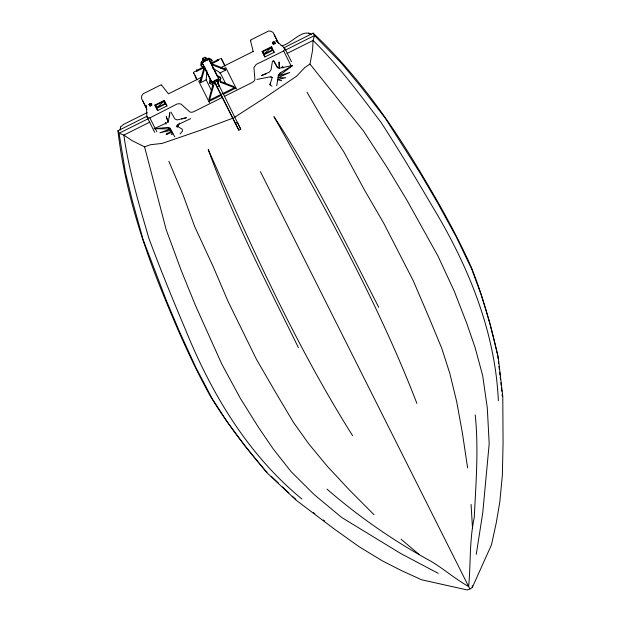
<?xml version="1.0" encoding="UTF-8"?>
<svg xmlns="http://www.w3.org/2000/svg" width="621" height="621" viewBox="0 0 621 621"><rect width="100%" height="100%" fill="white"/><g stroke="black" fill="none" stroke-linecap="round" stroke-linejoin="round"><path stroke-width="0.93" d="M279.07 68.419L279.07 61.921L279.497 68.558M275.74 40.691L284.565 47.918L284.534 49.571L283.657 50.984L256.209 64.413L253.904 67.635L254.905 79.247L254.408 80.668L252.763 82.197L224.344 96.41M154.707 132.374L146.882 116.779L146.416 105.376M253.259 51.683L250.403 40.303L250.954 40.784M141.526 98.397L141.704 95.882L143.055 93.818L160.862 84.914M206.917 70.701L206.156 79.876L211.334 90.262M169.479 116.849L169.789 113.232M120.094 129.96L120.49 127.064L123.618 124.386L147.262 112.556M169.75 112.385L168.508 120.8L166.754 122.818L154.225 128.679L170.604 128.943L159.962 132.778L171.474 130.177M177.699 125.295L177.792 126.63M272.495 60.974L271.043 69.909L269.273 72.16L261.332 75.615L266.153 73.783M276.718 85.776L278.495 75.11L280.257 72.859L292.607 65.523L279.566 68.155L277.362 67.448L273.706 60.842M476.268 554.328L482.75 512.806L489.193 443.79L487.306 407.989L482.672 375.612L475.189 347.853L466.736 323.285L454.293 291.288L438.015 256.124L406.794 199.962L387.287 167.647L363.37 130.86L309.98 64.087L312.549 50.433L313.054 40.458L314.49 35.529L313.163 33.13L283.401 48.019M219.655 73.115L225.671 70.111L211.808 64.739L211.482 63.42L212.048 60.61L211.474 59.461L208.873 58.211L204.651 59.274L201.266 62.015L200.715 64.84L201.289 65.989L203.882 67.231L204.736 68.271L200.738 82.577L206.762 79.566M210.069 83.594L210.62 80.777L210.045 79.628L209.494 82.446L210.069 83.594L212.661 84.836L213.515 85.884L209.518 100.183L234.451 87.716L233.884 86.56L220.013 81.196L220.587 82.345L234.451 87.716M201.289 65.989L201.848 63.171L201.266 62.015M220.82 78.215L218.227 76.973L217.653 75.824L220.245 77.066L220.82 78.215L220.261 81.033L220.587 82.345M217.606 80.086L218.452 81.786L218.056 83.571L216.007 84.596L214.338 83.843L214.726 82.057M202.477 60.058L202.873 58.273L204.93 57.248L206.599 58.001M205.023 67.115L196.655 71.299L196.671 69.785L197.16 70.74M172.359 132.102L171.699 134.509L172.956 133.274M272.006 86.172L269.949 84.79L272.177 77.571L270.826 76.647M269.949 84.79L270.585 82.702M146.851 116.321L117.943 130.775L119.077 133.274L125.38 172.312L132.281 200.536L143.04 239.411L166.358 300.51L179.399 331.42L195.778 367.306L212.211 398.682L226.991 421.473L245.148 446.142L267.201 472.969L295.938 500.06L333.252 528.254L359.163 546.752L382.272 560.817L401.29 570.52L421.574 579.773L467.147 589.95L469.957 589.065L472.348 587.35L491.49 544.803L496.21 523.045L499.812 502.024L502.373 475.119L503.057 443.324L502.793 396.602L498.275 357.393L489.977 323.696L481.05 294.393L471.626 268.924L456.303 236.997L437.339 202.407L420.355 173.469L385.315 118.231L360.576 86.35L342.062 63.924L314.49 35.529L285.396 50.122M177.218 127.258L179.453 123.129M172.11 132.18L166.218 134.555L167.22 132.987M278.107 75.793L280.257 72.859M149.063 104.6L149.878 103.521L151.726 104.002L151.749 105.275L150.166 106.075L149.063 104.6L150.166 106.075M272.417 42.896L273.24 41.817L275.08 42.298L275.111 43.579L273.519 44.37L272.417 42.896L273.519 44.37M120.49 127.064L120.49 129.836M180.129 133.895L182.527 131.031L182.287 129.23L177.528 126.405L176.317 126.614L178.072 124.596L190.577 118.673M176.317 126.614L178.219 124.604M281.437 67.611L282.671 66.369L282.974 68.093M157.121 107.526L163.672 101.355L164.829 103.668L157.121 107.526L155.972 105.213L163.672 101.355M264.352 53.895L270.903 47.724L272.052 50.037L264.352 53.895L263.195 51.574L270.903 47.724M201.848 63.171L205.225 60.431L209.448 59.368L212.048 60.61M218.646 78.774L211.792 82.197L216.574 80.381L240.746 129.215L238.813 130.185L214.323 81.506L218.646 78.774L219.275 80.039L216.97 81.188L216.139 79.519M292.607 65.523L279.008 75.746L289.743 72.478L277.882 77.827L285.66 77.687L277.548 79.721L281.717 80.769M166.218 134.555L171.683 130.837M309.98 64.087L304.818 67.51L296.698 76.111L263.778 98.491L234.311 117.439M146.882 116.779L148.225 117.757L149.878 117.897L177.078 103.986L179.182 103.707L181.037 104.08L189.708 111.858L191.144 112.308L193.341 111.912L222.621 97.272M214.726 82.321L212.421 83.462L202.073 62.713L208.935 59.282L217.451 76.321M250.76 39.954L268.559 31.05L271.028 31.197L273.131 32.564M196.911 70.282L203.758 66.858M211.45 63.008L217.435 60.012L218.406 60.416L211.714 63.761M194.047 71.881L196.461 70.895M218.406 60.416L218.126 59.833L220.455 58.677M161.413 85.566L161.351 84.844L168.462 93.833L201.351 77.384M220.393 67.86L253.275 51.411M149.909 105.267L151.252 104.592L151.229 103.513M273.271 43.563L274.614 42.896L274.591 41.817M201.243 79.93L198.704 81.196L209.417 102.682M224.103 68.489L225.796 67.642L236.516 89.129M164.192 100.416L166.948 105.927L157.656 110.577L154.901 105.065L164.192 100.416L165.256 102.527M271.424 46.785L274.179 52.296L264.888 56.938L262.132 51.434L271.424 46.785L272.479 48.896M281.026 45.659C289.565 45.907 302.427 27.782 310.927 34.59M148.194 118.743L119.077 133.274L123.882 135.083L132.141 140.664L144.577 146.82L150.414 144.74L162.166 143.404L199.799 130.495L233.512 117.951M217.109 87.049L219.353 85.923L216.411 80.055L214.16 81.172L238.813 130.185M149.925 122.05L123.882 135.083C128.694 170.294 139.057 204.309 148.9 238.355C160.35 269.281 172.886 299.78 185.71 330.155C211.567 393.893 248.152 454.983 301.915 499.005M286.995 53.499L313.054 40.458C338.453 65.352 359.528 94.035 380.96 122.283C398.907 149.964 415.853 178.25 432.542 206.7C468.141 265.524 495.248 331.35 498.353 400.755M208.842 101.541L221.55 95.192M223.242 94.338L235.941 87.988M235.359 123.3L237.292 122.329L240.746 129.215M181.681 118.999L186.409 117.703L177.226 119.931L174.943 119.03L170.922 112.067M256.9 79.434L269.972 76.864L272.177 77.571M154.225 128.679L167.6 127.476L170.224 128.268M151.726 104.002L150.127 104.002L149.878 103.521M211.225 63.583L225.097 68.954L225.671 70.111M167.6 127.476L169.882 128.384L174.773 136.837M216.791 81.033L218.452 81.786M438.232 573.346L401.026 553.684L341.775 517.526L314.164 494.588L290.97 471.502L273.178 448.882L258.53 427.419L240.319 398.309L221.868 364.24L195.53 305.633L181.301 270.678L166.133 229.514L144.577 146.82M308.684 32.936L311.237 34.349M212.444 67.937L220.261 72.812L225.446 83.206M295.899 499.307L292.274 496.171M313.357 512.48L314.878 513.629M323.231 519.932L324.752 521.073M326.964 489.084C358.829 516.812 393.877 541.062 430.958 561.268C443.984 569.03 455.387 579.16 468.653 586.519L469.802 588.762M401.182 539.323L419.229 554.553M267.014 472.278L265.609 470.951C245.528 447.531 226.696 423.002 210.612 396.64C193.061 365.055 178.537 331.94 164.837 298.538C142.644 244.721 124.619 188.807 117.943 130.775M271.222 476.26L278.239 482.897M282.446 486.88L288.765 492.849M313.163 33.13C355.771 73.146 389.817 121.079 419.703 171.062C438.279 202.027 456.148 233.465 470.959 266.425C482.478 295.068 490.854 324.822 497.623 354.909L498.073 358.744M373.997 514.739L349.382 489.961L327.314 466.286L308.816 443.922L293.469 422.404L275.825 392.759L256.372 359.163L228.062 301.433L213.042 266.293L194.691 226.595L182.947 194.536L168.889 161.32M274.614 42.896L275.111 43.579M151.252 104.592L151.749 105.275M352.549 435.608C295.534 345.097 251.645 247.096 208.245 149.545C232.805 217.893 266.502 282.501 298.39 347.605M307.022 92.234L325.218 123.377L343.879 151.982L364.721 190.422L383.887 223.49L413.237 280.7L428.529 316.384L441.741 348.241L449.821 373.4L456.676 401.577L462.459 433.404L467.621 467.916M273.682 60.773L277.719 67.899M217.296 59.701L217.435 60.012M193.915 73.41L193.426 72.44L197.144 79.884M273.24 41.817L273.481 42.306M202.073 62.713L206.296 71.143L205.365 69.257M284.565 47.918L291.513 61.782M283.657 50.984L291.047 65.717M274.257 34.784L278.581 43.4M274.179 52.296L273.116 50.185L263.832 54.834L264.888 56.938M262.132 51.434L263.188 53.538M378.763 307.403C345.649 242.904 314.024 177.249 273.977 116.663C326.126 209.836 378.437 303.599 416.901 403.425M224.981 65.88L221.278 58.514L224.926 65.958M208.873 58.211L209.448 59.368M214.284 70.018L217.21 75.855M260.385 171.613L468.653 586.519C470.803 563.558 469.344 540.317 474.258 517.596C475.903 483.379 478.768 449.115 475.22 414.921M210.775 80.117L203.587 65.741M209.518 100.183L208.943 99.034L212.949 84.728L213.515 85.884M195.025 75.615L195.863 77.291M195.871 77.904L196.717 79.597M166.948 105.927L165.892 103.816L156.601 108.465L157.656 110.577M154.901 105.065L155.964 107.177M142.651 100.618L146.967 109.234M149.878 117.897L156.834 131.761M208.935 59.282L219.275 80.039M204.93 57.248L205.776 58.948M204.651 59.274L205.225 60.431M202.873 58.273L204.138 60.827M213.492 82.143L214.338 83.843M207.422 73.449L212.421 83.462M273.387 33.084L277.882 42.135M216.574 80.381L216.97 81.188M141.782 98.91L146.277 107.961M204.736 68.271L204.169 67.115L200.172 81.429L200.738 82.577M196.655 71.299L196.376 70.716M167.856 120.901L166.242 116.593L168.268 122.415M165.38 122.523L165.97 124.146M498.407 361.616L498.632 363.533M498.966 366.406L499.3 369.285M499.641 372.158L499.975 375.037M500.2 376.955L500.534 379.827M500.868 382.707L501.201 385.579M501.426 387.496L501.877 391.331M471.075 504.361L472.496 527.904M472.27 585.681L472.348 587.35M502.21 394.211L502.218 396.144"/></g></svg>
